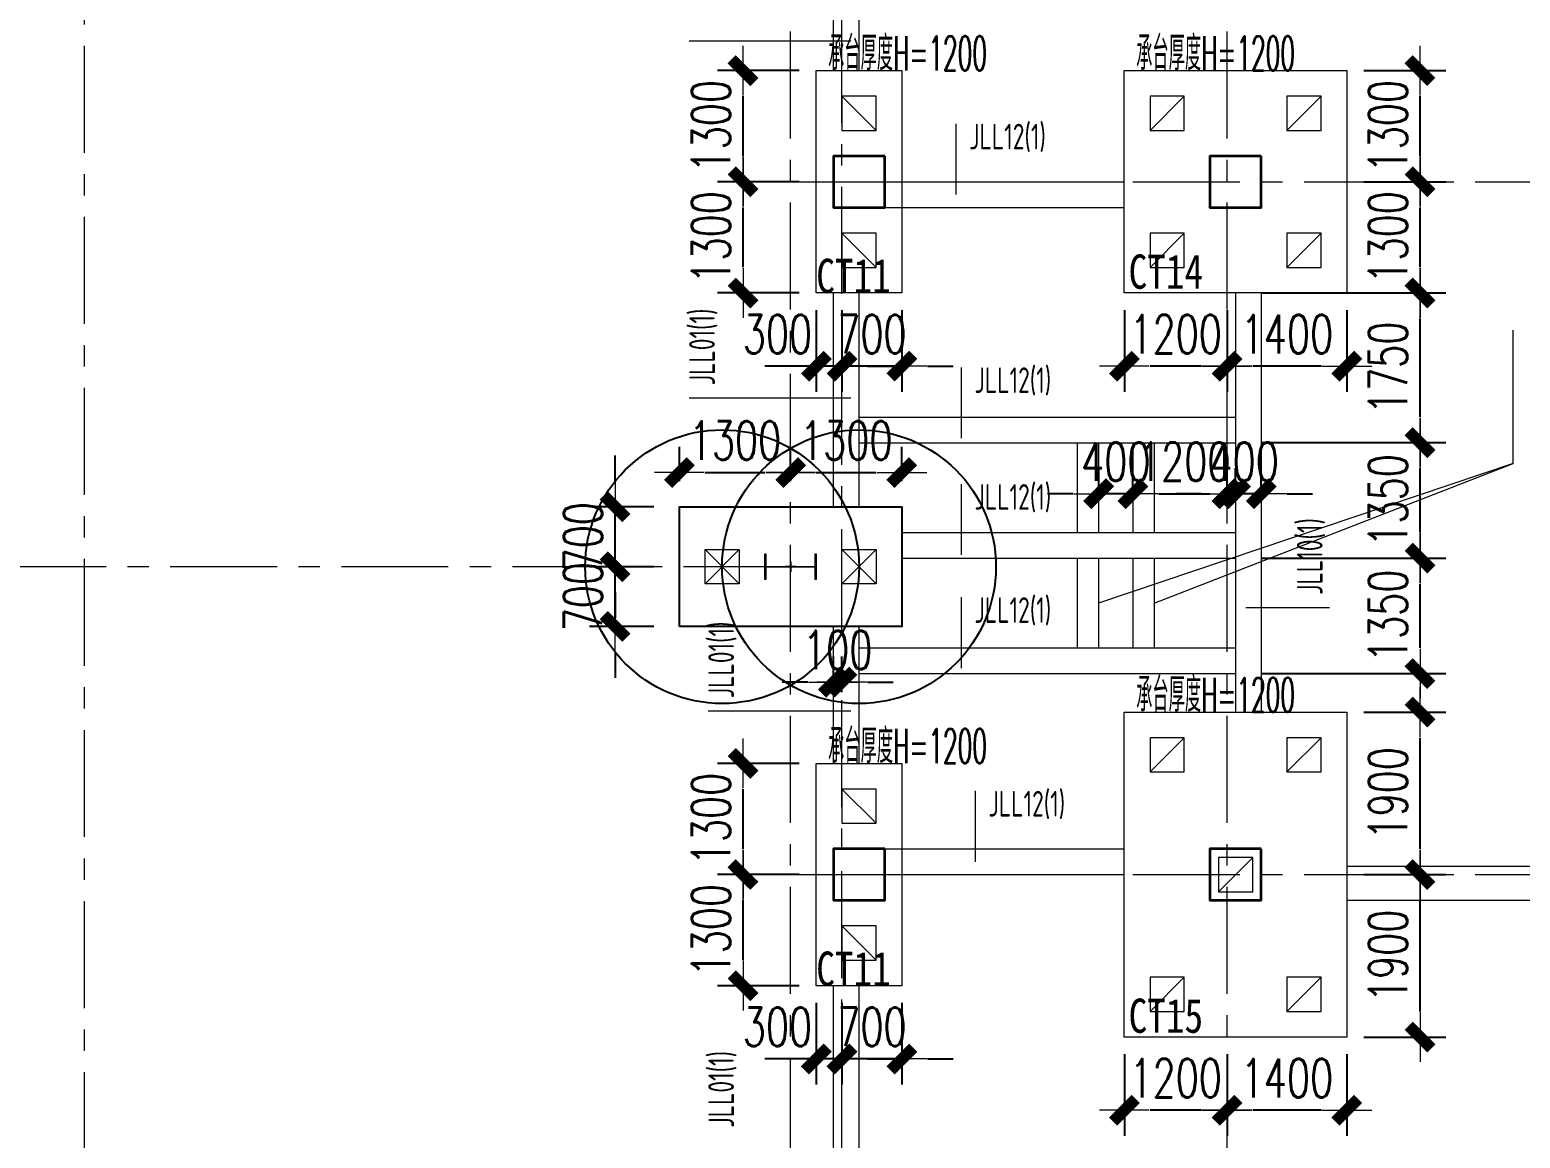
# Model space of a CAD drawing. Extents: x -1201378 to 2367219, y -619313 to 244905.
# Drawn here: x -108249 to -90832, y 175970 to 188929 of the extents above; entities that cross this region are included whole.
import ezdxf
from ezdxf.enums import TextEntityAlignment as Align

# ---------------------------------------------------------------- set-up
doc = ezdxf.new("R2010")
doc.units = 0
doc.header["$LTSCALE"] = 1000
doc.linetypes.add('CENTER', pattern=[2, 1.25, -0.25, 0.25, -0.25])
doc.layers.get('0').update_dxf_attribs({"linetype": 'CONTINUOUS'})
doc.layers.get('Defpoints').update_dxf_attribs({"linetype": 'CONTINUOUS'})
for name, color, linetype, lineweight in [('S-axis', 111, 'CONTINUOUS', 0), ('S-bkl', 4, 'CONTINUOUS', 0), ('S-col', 2, 'CONTINUOUS', 0), ('S-ct', 2, 'CONTINUOUS', 0), ('S-dim', 81, 'CONTINUOUS', 0), ('S-dote', 5, 'CENTER', 0), ('S-zhuang', 1, 'CONTINUOUS', 0), ('基础梁集中标注', 2, 'CONTINUOUS', 18), ('砼柱', 2, 'CONTINUOUS', 35)]:
    doc.layers.add(name, color=color, linetype=linetype, lineweight=lineweight)
for name, color, linetype in [('S-BG', 131, 'CONTINUOUS'), ('S-DOTE1', 140, 'CENTER'), ('S-HATCH1-W', 252, 'CONTINUOUS'), ('S-TEXT', 21, 'CONTINUOUS')]:
    doc.layers.add(name, color=color, linetype=linetype)
doc.styles.add('SS1', font='tj-romans1.shx', dxfattribs={"width": 0.7, "bigfont": 'tj-hztxt1.shx'})
doc.styles.add('样式 1', font='yjkeng.shx', dxfattribs={"width": 0.7, "height": 300, "bigfont": 'yjkchn.shx'})
doc.styles.add('黑体', font='simhei.ttf', dxfattribs={"width": 0.8})
doc.dimstyles.new('S-150-ARCHI', dxfattribs={"dimscale": 150, "dimtxt": 3, "dimasz": 2, "dimexe": 2, "dimexo": 2, "dimgap": 1, "dimtad": 1, "dimdec": 0, "dimzin": 0, "dimdsep": 46, "dimtxsty": 'SS1', "dimblk1": 'TT', "dimblk2": 'TT', "dimsah": 1, "dimcen": 1, "dimclrd": 256, "dimclre": 256, "dimclrt": 256, "dimadec": 0, "dimazin": 0, "dimtfac": 1, "dimtdec": 0, "dimtix": 1, "dimtmove": 2, "dimatfit": 0, "dimldrblk": 'TT', "dimfxl": 2, "dimtolj": 1, "dimtzin": 0, "dimarcsym": 0})

# ---------------------------------------------------------------- blocks, each defined once
blk = doc.blocks.new('_FZH')
at = {"layer": 'S-col'}
blk.add_lwpolyline([(-0.375, -0.188), (-0.375, 0.187), (-0.36, 0.187), (-0.36, 0.005), (0.36, 0.005), (0.36, 0.187), (0.375, 0.187), (0.375, -0.188), (0.36, -0.188), (0.36, -0.005), (-0.36, -0.005), (-0.36, -0.188)], close=True, dxfattribs=at)
blk = doc.blocks.new('w4234324')
at = {"layer": 'S-col', "xscale": 800.0000000000005, "yscale": 800.0000000000005, "zscale": 800.0000000000005}
blk.add_blockref('_FZH', (-144454, 786820), dxfattribs=at)
blk = doc.blocks.new('1#轴网')
at = {"layer": 'S-dote'}
for p, q in [((-107608.5, 18867), (-107608.5, 124689.3)), ((-99358.5, 19033.1), (-99358.5, 124633.4)), ((-94258.5, 19033.1), (-94258.5, 124689.3)), ((-98758.5, 19217), (-98758.5, 124427)), ((-99358.5, 74527), (-76979.2, 74527)), ((-99358.5, 70027), (-216950.7, 70027)), ((-99358.5, 66427), (-76979.2, 66427))]:
    blk.add_line(p, q, dxfattribs=at)
blk = doc.blocks.new('A$C6AFE39C8')
at = {"layer": '砼柱', "lineweight": 35}
for points in [[(-15000, -40600), (-15600, -40600), (-15600, -41200), (-15000, -41200)], [(-10600, -40600), (-11200, -40600), (-11200, -41200), (-10600, -41200)], [(-15000, -48700), (-15600, -48700), (-15600, -49300), (-15000, -49300)], [(-10600, -48700), (-11200, -48700), (-11200, -49300), (-10600, -49300)]]:
    blk.add_lwpolyline(points, close=True, dxfattribs=at)
blk = doc.blocks.new('S-ZHUANG-400')
at = {"layer": 'S-zhuang'}
for p, q in [((200, -200), (-200, 200)), ((-200, -200), (200, 200))]:
    blk.add_line(p, q, dxfattribs=at)
blk.add_lwpolyline([(-200, 200), (200, 200), (200, -200), (-200, -200)], close=True, dxfattribs=at)
blk = doc.blocks.new('CT2')
at = {"layer": 'Defpoints'}
for centre in [(-193625, -186366), (-193625, -187966)]:
    blk.add_circle(centre, 1600, dxfattribs=at)
at = {"layer": 'S-DOTE1', "ltscale": 0.25}
for p, q in [((-193565, -187166), (-193685, -187166)), ((-193625, -187226), (-193625, -187106))]:
    blk.add_line(p, q, dxfattribs=at)
at = {"layer": 'S-HATCH1-W'}
blk.add_lwpolyline([(-194325, -185866), (-192925, -185866), (-192925, -188466), (-194325, -188466)], close=True, dxfattribs=at)
at = {"layer": 'S-zhuang'}
for p in [(-193625, -186366), (-193625, -187966)]:
    blk.add_blockref('S-ZHUANG-400', p, dxfattribs=at)
blk = doc.blocks.new('A$C656D53E9')
at = {"layer": 'S-zhuang', "ltscale": 0.25}
blk.add_line((-200, 200), (200, -200), dxfattribs=at)
at = {"layer": 'S-zhuang', "color": 1, "ltscale": 0.5}
blk.add_lwpolyline([(200, 200), (-200, 200), (-200, -200), (200, -200)], close=True, dxfattribs=at)
blk = doc.blocks.new('TT')
blk.add_line((-0.969, 0), (0.969, 0))
at = {"const_width": 0.45}
blk.add_lwpolyline([(-0.442, -0.442), (0.442, 0.442)], dxfattribs=at)
blk = doc.blocks.new('*D5448')
at = {"layer": 'Defpoints', "color": 0, "transparency": 16777216}
for p in [(-99358, 183752), (-100658, 183352), (-99358, 183352)]:
    blk.add_point(p, dxfattribs=at)
at = {"layer": 'S-dim', "lineweight": -2, "transparency": 16777216}
for p, q in [((-100658, 183652), (-100658, 184052)), ((-99358, 183652), (-99358, 184052)), ((-100358, 183752), (-99658, 183752))]:
    blk.add_line(p, q, dxfattribs=at)
at = {"layer": 'S-dim', "lineweight": -2, "transparency": 16777216, "xscale": 300, "yscale": 300, "zscale": 300, "rotation": 180}
blk.add_blockref('TT', (-100658, 183752), dxfattribs=at)
at = {"layer": 'S-dim', "lineweight": -2, "transparency": 16777216, "xscale": 300, "yscale": 300, "zscale": 300}
blk.add_blockref('TT', (-99358, 183752), dxfattribs=at)
at = {"layer": 'S-dim', "transparency": 16777216, "insert": (-100008, 184127), "char_height": 450, "attachment_point": 5, "style": 'SS1'}
blk.add_mtext('\\A1;1300', dxfattribs=at)
blk = doc.blocks.new('*D5449')
at = {"layer": 'Defpoints', "color": 0, "transparency": 16777216}
for p in [(-98058, 183752), (-99358, 183352), (-98058, 183352)]:
    blk.add_point(p, dxfattribs=at)
at = {"layer": 'S-dim', "lineweight": -2, "transparency": 16777216}
for p, q in [((-99358, 183652), (-99358, 184052)), ((-98058, 183652), (-98058, 184052)), ((-99058, 183752), (-98358, 183752))]:
    blk.add_line(p, q, dxfattribs=at)
at = {"layer": 'S-dim', "lineweight": -2, "transparency": 16777216, "xscale": 300, "yscale": 300, "zscale": 300, "rotation": 180}
blk.add_blockref('TT', (-99358, 183752), dxfattribs=at)
at = {"layer": 'S-dim', "lineweight": -2, "transparency": 16777216, "xscale": 300, "yscale": 300, "zscale": 300}
blk.add_blockref('TT', (-98058, 183752), dxfattribs=at)
at = {"layer": 'S-dim', "transparency": 16777216, "insert": (-98708, 184127), "char_height": 450, "attachment_point": 5, "style": 'SS1'}
blk.add_mtext('\\A1;1300', dxfattribs=at)
blk = doc.blocks.new('*D5450')
at = {"layer": 'Defpoints', "color": 0, "transparency": 16777216}
for p in [(-101410, 182652), (-100658, 182652), (-100658, 181952)]:
    blk.add_point(p, dxfattribs=at)
at = {"layer": 'S-dim', "lineweight": -2, "transparency": 16777216}
for p, q in [((-101410, 182952), (-101410, 183252)), ((-100958, 182652), (-101710, 182652)), ((-101410, 181952), (-101410, 182652)), ((-100958, 181952), (-101710, 181952)), ((-101410, 181652), (-101410, 181352))]:
    blk.add_line(p, q, dxfattribs=at)
at = {"layer": 'S-dim', "lineweight": -2, "transparency": 16777216, "xscale": 300, "yscale": 300, "zscale": 300}
for p, rotation in [((-101410, 182652), 270), ((-101410, 181952), 90)]:
    blk.add_blockref('TT', p, dxfattribs=dict(at, rotation=rotation))
at = {"layer": 'S-dim', "transparency": 16777216, "insert": (-101785, 182302), "char_height": 450, "attachment_point": 5, "rotation": 90, "style": 'SS1'}
blk.add_mtext('\\A1;700', dxfattribs=at)
blk = doc.blocks.new('*D5451')
at = {"layer": 'Defpoints', "color": 0, "transparency": 16777216}
for p in [(-101410, 183352), (-100658, 183352), (-100658, 182652)]:
    blk.add_point(p, dxfattribs=at)
at = {"layer": 'S-dim', "lineweight": -2, "transparency": 16777216}
for p, q in [((-101410, 183652), (-101410, 183952)), ((-100958, 183352), (-101710, 183352)), ((-101410, 182652), (-101410, 183352)), ((-100958, 182652), (-101710, 182652)), ((-101410, 182352), (-101410, 182052))]:
    blk.add_line(p, q, dxfattribs=at)
at = {"layer": 'S-dim', "lineweight": -2, "transparency": 16777216, "xscale": 300, "yscale": 300, "zscale": 300}
for p, rotation in [((-101410, 183352), 270), ((-101410, 182652), 90)]:
    blk.add_blockref('TT', p, dxfattribs=dict(at, rotation=rotation))
at = {"layer": 'S-dim', "transparency": 16777216, "insert": (-101785, 183002), "char_height": 450, "attachment_point": 5, "rotation": 90, "style": 'SS1'}
blk.add_mtext('\\A1;700', dxfattribs=at)
blk = doc.blocks.new('*D5400')
at = {"layer": 'Defpoints', "color": 0, "transparency": 16777216}
for p in [(-92958, 187152), (-92003, 187152), (-92958, 185852)]:
    blk.add_point(p, dxfattribs=at)
at = {"layer": 'S-dim', "lineweight": -2, "transparency": 16777216}
for p, q in [((-92658, 187152), (-91703, 187152)), ((-92003, 186152), (-92003, 186852)), ((-92658, 185852), (-91703, 185852))]:
    blk.add_line(p, q, dxfattribs=at)
at = {"layer": 'S-dim', "lineweight": -2, "transparency": 16777216, "xscale": 300, "yscale": 300, "zscale": 300}
for p, rotation in [((-92003, 187152), 90), ((-92003, 185852), 270)]:
    blk.add_blockref('TT', p, dxfattribs=dict(at, rotation=rotation))
at = {"layer": 'S-dim', "transparency": 16777216, "insert": (-92378, 186502), "char_height": 450, "attachment_point": 5, "rotation": 90, "style": 'SS1'}
blk.add_mtext('\\A1;1300', dxfattribs=at)
blk = doc.blocks.new('*D5401')
at = {"layer": 'Defpoints', "color": 0, "transparency": 16777216}
for p in [(-92958, 188452), (-92003, 188452), (-92958, 187152)]:
    blk.add_point(p, dxfattribs=at)
at = {"layer": 'S-dim', "lineweight": -2, "transparency": 16777216}
for p, q in [((-92658, 188452), (-91703, 188452)), ((-92003, 187452), (-92003, 188152)), ((-92658, 187152), (-91703, 187152))]:
    blk.add_line(p, q, dxfattribs=at)
at = {"layer": 'S-dim', "lineweight": -2, "transparency": 16777216, "xscale": 300, "yscale": 300, "zscale": 300}
for p, rotation in [((-92003, 188452), 90), ((-92003, 187152), 270)]:
    blk.add_blockref('TT', p, dxfattribs=dict(at, rotation=rotation))
at = {"layer": 'S-dim', "transparency": 16777216, "insert": (-92378, 187802), "char_height": 450, "attachment_point": 5, "rotation": 90, "style": 'SS1'}
blk.add_mtext('\\A1;1300', dxfattribs=at)
blk = doc.blocks.new('*D5402')
at = {"layer": 'Defpoints', "color": 0, "transparency": 16777216}
for p in [(-94258, 185952), (-92858, 185952), (-94258, 184996)]:
    blk.add_point(p, dxfattribs=at)
at = {"layer": 'S-dim', "lineweight": -2, "transparency": 16777216}
for p, q in [((-94258, 185652), (-94258, 184696)), ((-92858, 185652), (-92858, 184696)), ((-93158, 184996), (-93958, 184996))]:
    blk.add_line(p, q, dxfattribs=at)
at = {"layer": 'S-dim', "lineweight": -2, "transparency": 16777216, "xscale": 300, "yscale": 300, "zscale": 300}
for p, rotation in [((-94258, 184996), 180.0000000000036), ((-92858, 184996), 3.597122599785508e-12)]:
    blk.add_blockref('TT', p, dxfattribs=dict(at, rotation=rotation))
at = {"layer": 'S-dim', "transparency": 16777216, "insert": (-93558, 185371), "char_height": 450, "attachment_point": 5, "style": 'SS1'}
blk.add_mtext('\\A1;1400', dxfattribs=at)
blk = doc.blocks.new('*D5403')
at = {"layer": 'Defpoints', "color": 0, "transparency": 16777216}
for p in [(-95458, 185952), (-94258, 185952), (-95458, 184996)]:
    blk.add_point(p, dxfattribs=at)
at = {"layer": 'S-dim', "lineweight": -2, "transparency": 16777216}
for p, q in [((-95458, 185652), (-95458, 184696)), ((-94258, 185652), (-94258, 184696)), ((-94558, 184996), (-95158, 184996))]:
    blk.add_line(p, q, dxfattribs=at)
at = {"layer": 'S-dim', "lineweight": -2, "transparency": 16777216, "xscale": 300, "yscale": 300, "zscale": 300}
for p, rotation in [((-95458, 184996), 179.9999999999972), ((-94258, 184996), 359.9999999999973)]:
    blk.add_blockref('TT', p, dxfattribs=dict(at, rotation=rotation))
at = {"layer": 'S-dim', "transparency": 16777216, "insert": (-94858, 185371), "char_height": 450, "attachment_point": 5, "style": 'SS1'}
blk.add_mtext('\\A1;1200', dxfattribs=at)
blk = doc.blocks.new('*D5412')
at = {"layer": 'Defpoints', "color": 0, "transparency": 16777216}
for p in [(-99914, 179052), (-98958, 179052), (-98958, 177752)]:
    blk.add_point(p, dxfattribs=at)
at = {"layer": 'S-dim', "lineweight": -2, "transparency": 16777216}
for p, q in [((-99258, 179052), (-100214, 179052)), ((-99914, 178052), (-99914, 178752)), ((-99258, 177752), (-100214, 177752))]:
    blk.add_line(p, q, dxfattribs=at)
at = {"layer": 'S-dim', "lineweight": -2, "transparency": 16777216, "xscale": 300, "yscale": 300, "zscale": 300}
for p, rotation in [((-99914, 179052), 90), ((-99914, 177752), 270)]:
    blk.add_blockref('TT', p, dxfattribs=dict(at, rotation=rotation))
at = {"layer": 'S-dim', "transparency": 16777216, "insert": (-100289, 178402), "char_height": 450, "attachment_point": 5, "rotation": 90, "style": 'SS1'}
blk.add_mtext('\\A1;1300', dxfattribs=at)
blk = doc.blocks.new('*D5413')
at = {"layer": 'Defpoints', "color": 0, "transparency": 16777216}
for p in [(-98758, 177852), (-98058, 177852), (-98758, 176896)]:
    blk.add_point(p, dxfattribs=at)
at = {"layer": 'S-dim', "lineweight": -2, "transparency": 16777216}
for p, q in [((-98758, 177552), (-98758, 176596)), ((-98058, 177552), (-98058, 176596)), ((-99058, 176896), (-99358, 176896)), ((-98058, 176896), (-98758, 176896)), ((-97758, 176896), (-97458, 176896))]:
    blk.add_line(p, q, dxfattribs=at)
at = {"layer": 'S-dim', "lineweight": -2, "transparency": 16777216, "xscale": 300, "yscale": 300, "zscale": 300}
for p, rotation in [((-98758, 176896), 2.340888245557148e-12), ((-98058, 176896), 180.0000000000024)]:
    blk.add_blockref('TT', p, dxfattribs=dict(at, rotation=rotation))
at = {"layer": 'S-dim', "transparency": 16777216, "insert": (-98408, 177271), "char_height": 450, "attachment_point": 5, "style": 'SS1'}
blk.add_mtext('\\A1;700', dxfattribs=at)
blk = doc.blocks.new('*D5414')
at = {"layer": 'Defpoints', "color": 0, "transparency": 16777216}
for p in [(-99058, 177852), (-98758, 177852), (-99058, 176896)]:
    blk.add_point(p, dxfattribs=at)
at = {"layer": 'S-dim', "lineweight": -2, "transparency": 16777216}
for p, q in [((-99058, 177552), (-99058, 176596)), ((-98758, 177552), (-98758, 176596)), ((-99358, 176896), (-99658, 176896)), ((-98758, 176896), (-99058, 176896)), ((-98458, 176896), (-98158, 176896))]:
    blk.add_line(p, q, dxfattribs=at)
at = {"layer": 'S-dim', "lineweight": -2, "transparency": 16777216, "xscale": 300, "yscale": 300, "zscale": 300}
blk.add_blockref('TT', (-99058, 176896), dxfattribs=at)
at = {"layer": 'S-dim', "lineweight": -2, "transparency": 16777216, "xscale": 300, "yscale": 300, "zscale": 300, "rotation": 180}
blk.add_blockref('TT', (-98758, 176896), dxfattribs=at)
at = {"layer": 'S-dim', "transparency": 16777216, "insert": (-99512, 177271), "char_height": 450, "attachment_point": 5, "style": 'SS1'}
blk.add_mtext('\\A1;300', dxfattribs=at)
blk = doc.blocks.new('*D5415')
at = {"layer": 'Defpoints', "color": 0, "transparency": 16777216}
for p in [(-99914, 180352), (-98958, 180352), (-98958, 179052)]:
    blk.add_point(p, dxfattribs=at)
at = {"layer": 'S-dim', "lineweight": -2, "transparency": 16777216}
for p, q in [((-99258, 180352), (-100214, 180352)), ((-99914, 179352), (-99914, 180052)), ((-99258, 179052), (-100214, 179052))]:
    blk.add_line(p, q, dxfattribs=at)
at = {"layer": 'S-dim', "lineweight": -2, "transparency": 16777216, "xscale": 300, "yscale": 300, "zscale": 300}
for p, rotation in [((-99914, 180352), 90), ((-99914, 179052), 270)]:
    blk.add_blockref('TT', p, dxfattribs=dict(at, rotation=rotation))
at = {"layer": 'S-dim', "transparency": 16777216, "insert": (-100289, 179702), "char_height": 450, "attachment_point": 5, "rotation": 90, "style": 'SS1'}
blk.add_mtext('\\A1;1300', dxfattribs=at)
blk = doc.blocks.new('*D5416')
at = {"layer": 'Defpoints', "color": 0, "transparency": 16777216}
for p in [(-99914, 187152), (-98958, 187152), (-98958, 185852)]:
    blk.add_point(p, dxfattribs=at)
at = {"layer": 'S-dim', "lineweight": -2, "transparency": 16777216}
for p, q in [((-99258, 187152), (-100214, 187152)), ((-99914, 186152), (-99914, 186852)), ((-99258, 185852), (-100214, 185852))]:
    blk.add_line(p, q, dxfattribs=at)
at = {"layer": 'S-dim', "lineweight": -2, "transparency": 16777216, "xscale": 300, "yscale": 300, "zscale": 300}
for p, rotation in [((-99914, 187152), 90), ((-99914, 185852), 270)]:
    blk.add_blockref('TT', p, dxfattribs=dict(at, rotation=rotation))
at = {"layer": 'S-dim', "transparency": 16777216, "insert": (-100289, 186502), "char_height": 450, "attachment_point": 5, "rotation": 90, "style": 'SS1'}
blk.add_mtext('\\A1;1300', dxfattribs=at)
blk = doc.blocks.new('*D5417')
at = {"layer": 'Defpoints', "color": 0, "transparency": 16777216}
for p in [(-98758, 185952), (-98058, 185952), (-98758, 184996)]:
    blk.add_point(p, dxfattribs=at)
at = {"layer": 'S-dim', "lineweight": -2, "transparency": 16777216}
for p, q in [((-98758, 185652), (-98758, 184696)), ((-98058, 185652), (-98058, 184696)), ((-99058, 184996), (-99358, 184996)), ((-98058, 184996), (-98758, 184996)), ((-97758, 184996), (-97458, 184996))]:
    blk.add_line(p, q, dxfattribs=at)
at = {"layer": 'S-dim', "lineweight": -2, "transparency": 16777216, "xscale": 300, "yscale": 300, "zscale": 300}
blk.add_blockref('TT', (-98758, 184996), dxfattribs=at)
at = {"layer": 'S-dim', "lineweight": -2, "transparency": 16777216, "xscale": 300, "yscale": 300, "zscale": 300, "rotation": 180}
blk.add_blockref('TT', (-98058, 184996), dxfattribs=at)
at = {"layer": 'S-dim', "transparency": 16777216, "insert": (-98408, 185371), "char_height": 450, "attachment_point": 5, "style": 'SS1'}
blk.add_mtext('\\A1;700', dxfattribs=at)
blk = doc.blocks.new('*D5418')
at = {"layer": 'Defpoints', "color": 0, "transparency": 16777216}
for p in [(-99058, 185952), (-98758, 185952), (-99058, 184996)]:
    blk.add_point(p, dxfattribs=at)
at = {"layer": 'S-dim', "lineweight": -2, "transparency": 16777216}
for p, q in [((-99058, 185652), (-99058, 184696)), ((-98758, 185652), (-98758, 184696)), ((-99358, 184996), (-99658, 184996)), ((-98758, 184996), (-99058, 184996)), ((-98458, 184996), (-98158, 184996))]:
    blk.add_line(p, q, dxfattribs=at)
at = {"layer": 'S-dim', "lineweight": -2, "transparency": 16777216, "xscale": 300, "yscale": 300, "zscale": 300}
blk.add_blockref('TT', (-99058, 184996), dxfattribs=at)
at = {"layer": 'S-dim', "lineweight": -2, "transparency": 16777216, "xscale": 300, "yscale": 300, "zscale": 300, "rotation": 180}
blk.add_blockref('TT', (-98758, 184996), dxfattribs=at)
at = {"layer": 'S-dim', "transparency": 16777216, "insert": (-99512, 185371), "char_height": 450, "attachment_point": 5, "style": 'SS1'}
blk.add_mtext('\\A1;300', dxfattribs=at)
blk = doc.blocks.new('*D5419')
at = {"layer": 'Defpoints', "color": 0, "transparency": 16777216}
for p in [(-99914, 188452), (-98958, 188452), (-98958, 187152)]:
    blk.add_point(p, dxfattribs=at)
at = {"layer": 'S-dim', "lineweight": -2, "transparency": 16777216}
for p, q in [((-99258, 188452), (-100214, 188452)), ((-99914, 187452), (-99914, 188152)), ((-99258, 187152), (-100214, 187152))]:
    blk.add_line(p, q, dxfattribs=at)
at = {"layer": 'S-dim', "lineweight": -2, "transparency": 16777216, "xscale": 300, "yscale": 300, "zscale": 300}
for p, rotation in [((-99914, 188452), 90), ((-99914, 187152), 270)]:
    blk.add_blockref('TT', p, dxfattribs=dict(at, rotation=rotation))
at = {"layer": 'S-dim', "transparency": 16777216, "insert": (-100289, 187802), "char_height": 450, "attachment_point": 5, "rotation": 90, "style": 'SS1'}
blk.add_mtext('\\A1;1300', dxfattribs=at)
blk = doc.blocks.new('*D5574')
at = {"layer": 'Defpoints', "color": 0, "transparency": 16777216}
for p in [(-92958, 179052), (-92003, 179052), (-92958, 177152)]:
    blk.add_point(p, dxfattribs=at)
at = {"layer": 'S-dim', "lineweight": -2, "transparency": 16777216}
for p, q in [((-92658, 179052), (-91703, 179052)), ((-92003, 177452), (-92003, 178752)), ((-92658, 177152), (-91703, 177152))]:
    blk.add_line(p, q, dxfattribs=at)
at = {"layer": 'S-dim', "lineweight": -2, "transparency": 16777216, "xscale": 300, "yscale": 300, "zscale": 300}
for p, rotation in [((-92003, 179052), 90), ((-92003, 177152), 270)]:
    blk.add_blockref('TT', p, dxfattribs=dict(at, rotation=rotation))
at = {"layer": 'S-dim', "transparency": 16777216, "insert": (-92378, 178102), "char_height": 450, "attachment_point": 5, "rotation": 90, "style": 'SS1'}
blk.add_mtext('\\A1;1900', dxfattribs=at)
blk = doc.blocks.new('*D5575')
at = {"layer": 'Defpoints', "color": 0, "transparency": 16777216}
for p in [(-92958, 180952), (-92003, 180952), (-92958, 179052)]:
    blk.add_point(p, dxfattribs=at)
at = {"layer": 'S-dim', "lineweight": -2, "transparency": 16777216}
for p, q in [((-92658, 180952), (-91703, 180952)), ((-92003, 179352), (-92003, 180652)), ((-92658, 179052), (-91703, 179052))]:
    blk.add_line(p, q, dxfattribs=at)
at = {"layer": 'S-dim', "lineweight": -2, "transparency": 16777216, "xscale": 300, "yscale": 300, "zscale": 300}
for p, rotation in [((-92003, 180952), 90), ((-92003, 179052), 270)]:
    blk.add_blockref('TT', p, dxfattribs=dict(at, rotation=rotation))
at = {"layer": 'S-dim', "transparency": 16777216, "insert": (-92378, 180002), "char_height": 450, "attachment_point": 5, "rotation": 90, "style": 'SS1'}
blk.add_mtext('\\A1;1900', dxfattribs=at)
blk = doc.blocks.new('*D5576')
at = {"layer": 'Defpoints', "color": 0, "transparency": 16777216}
for p in [(-94258, 177252), (-92858, 177252), (-94258, 176296)]:
    blk.add_point(p, dxfattribs=at)
at = {"layer": 'S-dim', "lineweight": -2, "transparency": 16777216}
for p, q in [((-94258, 176952), (-94258, 175996)), ((-92858, 176952), (-92858, 175996)), ((-93158, 176296), (-93958, 176296))]:
    blk.add_line(p, q, dxfattribs=at)
at = {"layer": 'S-dim', "lineweight": -2, "transparency": 16777216, "xscale": 300, "yscale": 300, "zscale": 300}
for p, rotation in [((-94258, 176296), 180.0000000000048), ((-92858, 176296), 4.796163466380675e-12)]:
    blk.add_blockref('TT', p, dxfattribs=dict(at, rotation=rotation))
at = {"layer": 'S-dim', "transparency": 16777216, "insert": (-93558, 176671), "char_height": 450, "attachment_point": 5, "style": 'SS1'}
blk.add_mtext('\\A1;1400', dxfattribs=at)
blk = doc.blocks.new('*D5577')
at = {"layer": 'Defpoints', "color": 0, "transparency": 16777216}
for p in [(-95458, 177252), (-94258, 177252), (-95458, 176296)]:
    blk.add_point(p, dxfattribs=at)
at = {"layer": 'S-dim', "lineweight": -2, "transparency": 16777216}
for p, q in [((-95458, 176952), (-95458, 175996)), ((-94258, 176952), (-94258, 175996)), ((-94558, 176296), (-95158, 176296))]:
    blk.add_line(p, q, dxfattribs=at)
at = {"layer": 'S-dim', "lineweight": -2, "transparency": 16777216, "xscale": 300, "yscale": 300, "zscale": 300, "rotation": 180}
blk.add_blockref('TT', (-95458, 176296), dxfattribs=at)
at = {"layer": 'S-dim', "lineweight": -2, "transparency": 16777216, "xscale": 300, "yscale": 300, "zscale": 300}
blk.add_blockref('TT', (-94258, 176296), dxfattribs=at)
at = {"layer": 'S-dim', "transparency": 16777216, "insert": (-94858, 176671), "char_height": 450, "attachment_point": 5, "style": 'SS1'}
blk.add_mtext('\\A1;1200', dxfattribs=at)
blk = doc.blocks.new('*D5599')
at = {"layer": 'Defpoints', "color": 0, "transparency": 16777216}
for p in [(-98758, 181302), (-98858, 180883), (-98758, 180883)]:
    blk.add_point(p, dxfattribs=at)
at = {"layer": 'S-dim', "lineweight": -2, "transparency": 16777216}
for p, q in [((-98858, 181183), (-98858, 181602)), ((-98758, 181183), (-98758, 181602)), ((-99158, 181302), (-99458, 181302)), ((-98858, 181302), (-98758, 181302)), ((-98458, 181302), (-98158, 181302))]:
    blk.add_line(p, q, dxfattribs=at)
at = {"layer": 'S-dim', "lineweight": -2, "transparency": 16777216, "xscale": 300, "yscale": 300, "zscale": 300}
blk.add_blockref('TT', (-98858, 181302), dxfattribs=at)
at = {"layer": 'S-dim', "lineweight": -2, "transparency": 16777216, "xscale": 300, "yscale": 300, "zscale": 300, "rotation": 180}
blk.add_blockref('TT', (-98758, 181302), dxfattribs=at)
at = {"layer": 'S-dim', "transparency": 16777216, "insert": (-98808, 181677), "char_height": 450, "attachment_point": 5, "style": 'SS1'}
blk.add_mtext('\\A1;100', dxfattribs=at)
blk = doc.blocks.new('*D5602')
at = {"layer": 'Defpoints', "color": 0, "transparency": 16777216}
for p in [(-94158, 182752), (-92003, 182752), (-94158, 181402)]:
    blk.add_point(p, dxfattribs=at)
at = {"layer": 'S-dim', "lineweight": -2, "transparency": 16777216}
for p, q in [((-93858, 182752), (-91703, 182752)), ((-92003, 181702), (-92003, 182452)), ((-93858, 181402), (-91703, 181402))]:
    blk.add_line(p, q, dxfattribs=at)
at = {"layer": 'S-dim', "lineweight": -2, "transparency": 16777216, "xscale": 300, "yscale": 300, "zscale": 300}
for p, rotation in [((-92003, 182752), 90), ((-92003, 181402), 270)]:
    blk.add_blockref('TT', p, dxfattribs=dict(at, rotation=rotation))
at = {"layer": 'S-dim', "transparency": 16777216, "insert": (-92378, 182077), "char_height": 450, "attachment_point": 5, "rotation": 90, "style": 'SS1'}
blk.add_mtext('\\A1;1350', dxfattribs=at)
blk = doc.blocks.new('*D5603')
at = {"layer": 'Defpoints', "color": 0, "transparency": 16777216}
for p in [(-94158, 184102), (-92003, 184102), (-94158, 182752)]:
    blk.add_point(p, dxfattribs=at)
at = {"layer": 'S-dim', "lineweight": -2, "transparency": 16777216}
for p, q in [((-93858, 184102), (-91703, 184102)), ((-92003, 183052), (-92003, 183802)), ((-93858, 182752), (-91703, 182752))]:
    blk.add_line(p, q, dxfattribs=at)
at = {"layer": 'S-dim', "lineweight": -2, "transparency": 16777216, "xscale": 300, "yscale": 300, "zscale": 300}
for p, rotation in [((-92003, 184102), 90), ((-92003, 182752), 270)]:
    blk.add_blockref('TT', p, dxfattribs=dict(at, rotation=rotation))
at = {"layer": 'S-dim', "transparency": 16777216, "insert": (-92378, 183427), "char_height": 450, "attachment_point": 5, "rotation": 90, "style": 'SS1'}
blk.add_mtext('\\A1;1350', dxfattribs=at)
blk = doc.blocks.new('*D5604')
at = {"layer": 'Defpoints', "color": 0, "transparency": 16777216}
for p in [(-94158, 185852), (-92003, 185852), (-94158, 184102)]:
    blk.add_point(p, dxfattribs=at)
at = {"layer": 'S-dim', "lineweight": -2, "transparency": 16777216}
for p, q in [((-93858, 185852), (-91703, 185852)), ((-92003, 184402), (-92003, 185552)), ((-93858, 184102), (-91703, 184102))]:
    blk.add_line(p, q, dxfattribs=at)
at = {"layer": 'S-dim', "lineweight": -2, "transparency": 16777216, "xscale": 300, "yscale": 300, "zscale": 300}
for p, rotation in [((-92003, 185852), 90), ((-92003, 184102), 270)]:
    blk.add_blockref('TT', p, dxfattribs=dict(at, rotation=rotation))
at = {"layer": 'S-dim', "transparency": 16777216, "insert": (-92378, 184977), "char_height": 450, "attachment_point": 5, "rotation": 90, "style": 'SS1'}
blk.add_mtext('\\A1;1750', dxfattribs=at)
blk = doc.blocks.new('*D5605')
at = {"layer": 'Defpoints', "color": 0, "transparency": 16777216}
for p in [(-94158, 183505), (-95358, 183289), (-94158, 183289)]:
    blk.add_point(p, dxfattribs=at)
at = {"layer": 'S-dim', "lineweight": -2, "transparency": 16777216}
for p, q in [((-95358, 183589), (-95358, 183805)), ((-94158, 183589), (-94158, 183805)), ((-95058, 183505), (-94458, 183505))]:
    blk.add_line(p, q, dxfattribs=at)
at = {"layer": 'S-dim', "lineweight": -2, "transparency": 16777216, "xscale": 300, "yscale": 300, "zscale": 300, "rotation": 180}
blk.add_blockref('TT', (-95358, 183505), dxfattribs=at)
at = {"layer": 'S-dim', "lineweight": -2, "transparency": 16777216, "xscale": 300, "yscale": 300, "zscale": 300}
blk.add_blockref('TT', (-94158, 183505), dxfattribs=at)
at = {"layer": 'S-dim', "transparency": 16777216, "insert": (-94758, 183880), "char_height": 450, "attachment_point": 5, "style": 'SS1'}
blk.add_mtext('\\A1;1200', dxfattribs=at)
blk = doc.blocks.new('*D5606')
at = {"layer": 'Defpoints', "color": 0, "transparency": 16777216}
for p in [(-94258, 183505), (-94258, 183166), (-93858, 183166)]:
    blk.add_point(p, dxfattribs=at)
at = {"layer": 'S-dim', "lineweight": -2, "transparency": 16777216}
for p, q in [((-94258, 183466), (-94258, 183805)), ((-93858, 183466), (-93858, 183805)), ((-94558, 183505), (-94858, 183505)), ((-93858, 183505), (-94258, 183505)), ((-93558, 183505), (-93258, 183505))]:
    blk.add_line(p, q, dxfattribs=at)
at = {"layer": 'S-dim', "lineweight": -2, "transparency": 16777216, "xscale": 300, "yscale": 300, "zscale": 300}
blk.add_blockref('TT', (-94258, 183505), dxfattribs=at)
at = {"layer": 'S-dim', "lineweight": -2, "transparency": 16777216, "xscale": 300, "yscale": 300, "zscale": 300, "rotation": 180}
blk.add_blockref('TT', (-93858, 183505), dxfattribs=at)
at = {"layer": 'S-dim', "transparency": 16777216, "insert": (-94058, 183880), "char_height": 450, "attachment_point": 5, "style": 'SS1'}
blk.add_mtext('\\A1;400', dxfattribs=at)
blk = doc.blocks.new('*D5607')
at = {"layer": 'Defpoints', "color": 0, "transparency": 16777216}
for p in [(-95758, 183505), (-95758, 183166), (-95358, 183166)]:
    blk.add_point(p, dxfattribs=at)
at = {"layer": 'S-dim', "lineweight": -2, "transparency": 16777216}
for p, q in [((-95758, 183466), (-95758, 183805)), ((-95358, 183466), (-95358, 183805)), ((-96058, 183505), (-96358, 183505)), ((-95358, 183505), (-95758, 183505)), ((-95058, 183505), (-94758, 183505))]:
    blk.add_line(p, q, dxfattribs=at)
at = {"layer": 'S-dim', "lineweight": -2, "transparency": 16777216, "xscale": 300, "yscale": 300, "zscale": 300}
blk.add_blockref('TT', (-95758, 183505), dxfattribs=at)
at = {"layer": 'S-dim', "lineweight": -2, "transparency": 16777216, "xscale": 300, "yscale": 300, "zscale": 300, "rotation": 180}
blk.add_blockref('TT', (-95358, 183505), dxfattribs=at)
at = {"layer": 'S-dim', "transparency": 16777216, "insert": (-95558, 183880), "char_height": 450, "attachment_point": 5, "style": 'SS1'}
blk.add_mtext('\\A1;400', dxfattribs=at)
blk = doc.blocks.new('*D6590')
at = {"layer": 'Defpoints', "color": 0, "transparency": 16777216}
for p in [(-94158, 183505), (-95358, 183289), (-94158, 183289)]:
    blk.add_point(p, dxfattribs=at)
at = {"layer": 'S-dim', "lineweight": -2, "transparency": 16777216}
for p, q in [((-95358, 183589), (-95358, 183805)), ((-94158, 183589), (-94158, 183805)), ((-95058, 183505), (-94458, 183505))]:
    blk.add_line(p, q, dxfattribs=at)
at = {"layer": 'S-dim', "lineweight": -2, "transparency": 16777216, "xscale": 300, "yscale": 300, "zscale": 300, "rotation": 180}
blk.add_blockref('TT', (-95358, 183505), dxfattribs=at)
at = {"layer": 'S-dim', "lineweight": -2, "transparency": 16777216, "xscale": 300, "yscale": 300, "zscale": 300}
blk.add_blockref('TT', (-94158, 183505), dxfattribs=at)
at = {"layer": 'S-dim', "transparency": 16777216, "insert": (-94758, 183880), "char_height": 450, "attachment_point": 5, "style": 'SS1'}
blk.add_mtext('\\A1;1200', dxfattribs=at)
blk = doc.blocks.new('*D6591')
at = {"layer": 'Defpoints', "color": 0, "transparency": 16777216}
for p in [(-94258, 183505), (-94258, 183166), (-93858, 183166)]:
    blk.add_point(p, dxfattribs=at)
at = {"layer": 'S-dim', "lineweight": -2, "transparency": 16777216}
for p, q in [((-94258, 183466), (-94258, 183805)), ((-93858, 183466), (-93858, 183805)), ((-94558, 183505), (-94858, 183505)), ((-93858, 183505), (-94258, 183505)), ((-93558, 183505), (-93258, 183505))]:
    blk.add_line(p, q, dxfattribs=at)
at = {"layer": 'S-dim', "lineweight": -2, "transparency": 16777216, "xscale": 300, "yscale": 300, "zscale": 300}
blk.add_blockref('TT', (-94258, 183505), dxfattribs=at)
at = {"layer": 'S-dim', "lineweight": -2, "transparency": 16777216, "xscale": 300, "yscale": 300, "zscale": 300, "rotation": 180}
blk.add_blockref('TT', (-93858, 183505), dxfattribs=at)
at = {"layer": 'S-dim', "transparency": 16777216, "insert": (-94058, 183880), "char_height": 450, "attachment_point": 5, "style": 'SS1'}
blk.add_mtext('\\A1;400', dxfattribs=at)
blk = doc.blocks.new('*D6592')
at = {"layer": 'Defpoints', "color": 0, "transparency": 16777216}
for p in [(-95758, 183505), (-95758, 183166), (-95358, 183166)]:
    blk.add_point(p, dxfattribs=at)
at = {"layer": 'S-dim', "lineweight": -2, "transparency": 16777216}
for p, q in [((-95758, 183466), (-95758, 183805)), ((-95358, 183466), (-95358, 183805)), ((-96058, 183505), (-96358, 183505)), ((-95358, 183505), (-95758, 183505)), ((-95058, 183505), (-94758, 183505))]:
    blk.add_line(p, q, dxfattribs=at)
at = {"layer": 'S-dim', "lineweight": -2, "transparency": 16777216, "xscale": 300, "yscale": 300, "zscale": 300}
blk.add_blockref('TT', (-95758, 183505), dxfattribs=at)
at = {"layer": 'S-dim', "lineweight": -2, "transparency": 16777216, "xscale": 300, "yscale": 300, "zscale": 300, "rotation": 180}
blk.add_blockref('TT', (-95358, 183505), dxfattribs=at)
at = {"layer": 'S-dim', "transparency": 16777216, "insert": (-95558, 183880), "char_height": 450, "attachment_point": 5, "style": 'SS1'}
blk.add_mtext('\\A1;400', dxfattribs=at)

msp = doc.modelspace()

# ---------------------------------------------------------------- linework, layer by layer
at = {"layer": 'S-bkl'}
for p, q in [((-98858.5, 188451.8), (-98858.5, 190951.8)), ((-98558.5, 188451.8), (-98558.5, 190951.8)), ((-98258.5, 187151.8, 0), (-95458.5, 187151.8, 0)), ((-98258.5, 186851.8, 0), (-95458.5, 186851.8, 0)), ((-98858.5, 183351.8), (-98858.5, 185851.8)), ((-98558.5, 183351.8), (-98558.5, 185851.8)), ((-94158.5, 185851.8), (-94158.5, 180951.8)), ((-93858.5, 185851.8), (-93858.5, 180951.8)), ((-98558.5, 184401.8), (-94158.5, 184401.8)), ((-98558.5, 184101.8), (-94158.5, 184101.8)), ((-96008.5, 184101.8), (-96008.5, 183051.8)), ((-96008.5, 184101.8), (-96008.5, 183051.8)), ((-95758.5, 184101.8), (-95758.5, 183051.8)), ((-95758.5, 184101.8), (-95758.5, 183051.8)), ((-95358.5, 184101.8), (-95358.5, 183051.8)), ((-95358.5, 184101.8), (-95358.5, 183051.8)), ((-95108.5, 184101.8), (-95108.5, 183051.8)), ((-95108.5, 184101.8), (-95108.5, 183051.8)), ((-98058.5, 183051.8), (-94158.5, 183051.8)), ((-98058.5, 182751.8), (-94158.5, 182751.8)), ((-96008.5, 182751.8), (-96008.5, 181701.8)), ((-96008.5, 182751.8), (-96008.5, 181701.8)), ((-95758.5, 182751.8), (-95758.5, 181701.8)), ((-95758.5, 182751.8), (-95758.5, 181701.8)), ((-95358.5, 182751.8), (-95358.5, 181701.8)), ((-95358.5, 182751.8), (-95358.5, 181701.8)), ((-95108.5, 182751.8), (-95108.5, 181701.8)), ((-95108.5, 182751.8), (-95108.5, 181701.8)), ((-98858.5, 180351.8), (-98858.5, 181951.8)), ((-98558.5, 180351.8), (-98558.5, 181951.8)), ((-98558.5, 181701.8), (-94158.5, 181701.8)), ((-98558.5, 181401.8), (-94158.5, 181401.8)), ((-98258.5, 179351.8), (-95458.5, 179351.8)), ((-98258.5, 179051.8), (-95458.5, 179051.8)), ((-92858.5, 179151.8), (-84982.5, 179151.8)), ((-92858.5, 178751.8), (-84963.4, 178751.8)), ((-98858.5, 174351.8), (-98858.5, 177751.8)), ((-98558.5, 174351.8), (-98558.5, 177751.8))]:
    msp.add_line(p, q, dxfattribs=at)
at = {"layer": 'S-ct', "ltscale": 0.25}
for points in [[(-99058.5, 188451.8), (-98058.5, 188451.8), (-98058.5, 185851.8), (-99058.5, 185851.8)], [(-95458.5, 188451.8), (-92858.5, 188451.8), (-92858.5, 185851.8), (-95458.5, 185851.8)], [(-95458.5, 180951.8), (-92858.5, 180951.8), (-92858.5, 177151.8), (-95458.5, 177151.8)], [(-99058.5, 180351.8), (-98058.5, 180351.8), (-98058.5, 177751.8), (-99058.5, 177751.8)]]:
    msp.add_lwpolyline(points, close=True, dxfattribs=at)
at = {"layer": '基础梁集中标注', "lineweight": 18}
for p, q in [((-98654.8, 188795.6), (-100543.8, 188795.6)), ((-97422.3, 187001.8), (-97422.3, 187830.4)), ((-90914.5, 183857), (-90914.5, 185418.7)), ((-97359.8, 184153.9), (-97359.8, 184982.5)), ((-98654.8, 184622.7), (-100543.8, 184622.7)), ((-90914.5, 183857), (-95758.5, 182226.8)), ((-95108.5, 182226.8), (-90914.5, 183857)), ((-97359.8, 182788.6), (-97359.8, 183617.2)), ((-97359.8, 181466.2), (-97359.8, 182294.7)), ((-93062, 182172.5), (-94040.5, 182172.5)), ((-98654.8, 180963.6), (-100320.4, 180963.6)), ((-97196.7, 179201.8), (-97196.7, 180030.4))]:
    msp.add_line(p, q, dxfattribs=at)

# ---------------------------------------------------------------- block references
at = {"layer": 'S-axis'}
msp.add_blockref('1#轴网', (0, 112624.8), dxfattribs=at)
at = {"layer": 'S-col'}
for name, p in [('A$C6AFE39C8', (-83258.5, 228051.8)), ('A$C6AFE39C8', (-83258.5, 228051.8)), ('w4234324', (45095.7, -604168.2))]:
    msp.add_blockref(name, p, dxfattribs=at)
at = {"layer": 'S-ct', "ltscale": 0.25}
for p in [(-98558.5, 187951.8), (-98558.5, 186351.8), (-98558.5, 179851.8), (-98558.5, 178251.8)]:
    msp.add_blockref('A$C656D53E9', p, dxfattribs=at)
at = {"layer": 'S-ct', "ltscale": 0.25, "rotation": 270}
for p in [(-94958.5, 187951.8), (-93358.5, 187951.8), (-94958.5, 186351.8), (-93358.5, 186351.8), (-94958.5, 180451.8), (-93358.5, 180451.8), (-94158.5, 179051.8), (-94958.5, 177651.8), (-93358.5, 177651.8)]:
    msp.add_blockref('A$C656D53E9', p, dxfattribs=at)
at = {"layer": 'S-zhuang', "rotation": 90}
msp.add_blockref('CT2', (-286524.7, 376276.6), dxfattribs=at)

# ---------------------------------------------------------------- texts
at = {"layer": 'S-BG', "style": 'SS1', "width": 0.5}
for p in [(-98920.7, 188654.2), (-95320.7, 188654.2), (-95320.7, 181154.2), (-98920.7, 180554.2)]:
    msp.add_text('承台厚度H=1200', height=400, dxfattribs=at).set_placement(p, align=Align.MIDDLE_LEFT)
at = {"layer": 'S-TEXT', "style": '黑体', "width": 0.8}
for s, p in [('CT11', (-99058.5, 185851.8)), ('CT14', (-95408.5, 185901.8)), ('CT11', (-99058.5, 177751.8)), ('CT15', (-95408.5, 177201.8))]:
    msp.add_text(s, height=400, dxfattribs=at).set_placement(p)
at = {"layer": '基础梁集中标注', "char_height": 300, "attachment_point": 1, "line_spacing_factor": 0.85, "style": '样式 1'}
for insert in [(-97272.3, 187830.4), (-97209.8, 184982.5), (-97209.8, 183617.2), (-97209.8, 182294.7), (-97046.7, 180030.4)]:
    msp.add_mtext('JLL12(1)', dxfattribs=dict(at, insert=insert))
at = {"layer": '基础梁集中标注', "char_height": 300, "attachment_point": 1, "rotation": 90, "line_spacing_factor": 0.85, "style": '样式 1'}
for s, insert in [('JLL01(1)', (-100543.8, 184772.7)), ('JLL10(1)', (-93441.8, 182322.5)), ('JLL01(1)', (-100320.4, 181113.6)), ('JLL01(1)', (-100320.4, 176092.8))]:
    msp.add_mtext(s, dxfattribs=dict(at, insert=insert))

# ---------------------------------------------------------------- dimensions: what is measured, and where the dimension line sits
at = {"layer": 'S-dim'}
for p1, p2, distance, picture, middle in [((-98958.5, 187151.8), (-98958.5, 188451.8), 955.4, '*D5419', (-100288.8, 187801.8)), ((-92958.5, 187151.8), (-92958.5, 188451.8), -955.4, '*D5401', (-92378.1, 187801.8)), ((-98958.5, 185851.8), (-98958.5, 187151.8), 955.4, '*D5416', (-100288.8, 186501.8)), ((-92958.5, 185851.8), (-92958.5, 187151.8), -955.4, '*D5400', (-92378.1, 186501.8)), ((-98058.5, 185951.8), (-98758.5, 185951.8), 955.4, '*D5417', (-98408.5, 185371.5)), ((-94258.5, 185951.8), (-95458.5, 185951.8), 955.4, '*D5403', (-94858.5, 185371.5)), ((-92858.5, 185951.8), (-94258.5, 185951.8), 955.4, '*D5402', (-93558.5, 185371.5)), ((-95358.5, 183165.6), (-95758.5, 183165.6), -339.2, '*D5607', (-95558.5, 183879.9)), ((-95358.5, 183165.6), (-95758.5, 183165.6), -339.2, '*D6592', (-95558.5, 183879.9)), ((-95358.5, 183289.2), (-94158.5, 183289.2), 215.7, '*D5605', (-94758.5, 183879.9)), ((-95358.5, 183289.2), (-94158.5, 183289.2), 215.7, '*D6590', (-94758.5, 183879.9)), ((-93858.5, 183165.6), (-94258.5, 183165.6), -339.2, '*D5606', (-94058.5, 183879.9)), ((-93858.5, 183165.6), (-94258.5, 183165.6), -339.2, '*D6591', (-94058.5, 183879.9)), ((-92958.5, 179051.8), (-92958.5, 180951.8), -955.4, '*D5575', (-92378.1, 180001.8)), ((-98958.5, 179051.8), (-98958.5, 180351.8), 955.4, '*D5415', (-100288.8, 179701.8)), ((-98958.5, 177751.8), (-98958.5, 179051.8), 955.4, '*D5412', (-100288.8, 178401.8)), ((-92958.5, 177151.8), (-92958.5, 179051.8), -955.4, '*D5574', (-92378.1, 178101.8)), ((-98058.5, 177851.8), (-98758.5, 177851.8), 955.4, '*D5413', (-98408.5, 177271.5)), ((-94258.5, 177251.8), (-95458.5, 177251.8), 955.4, '*D5577', (-94858.5, 176671.5)), ((-92858.5, 177251.8), (-94258.5, 177251.8), 955.4, '*D5576', (-93558.5, 176671.5))]:
    dim = msp.add_aligned_dim(p1=p1, p2=p2, distance=distance, dimstyle='S-150-ARCHI', dxfattribs=at)
    dim.commit()
    dim.dimension.update_dxf_attribs({"geometry": picture, "text_midpoint": middle})
for base, p1, p2, picture, middle in [((-92003.1, 185851.8), (-94158.5, 184101.8), (-94158.5, 185851.8), '*D5604', (-92378.1, 184976.8)), ((-92003.1, 184101.8), (-94158.5, 182751.8), (-94158.5, 184101.8), '*D5603', (-92378.1, 183426.8)), ((-101410.2, 183351.8), (-100658.5, 182651.8), (-100658.5, 183351.8), '*D5451', (-101785.2, 183001.8)), ((-101410.2, 182651.8), (-100658.5, 181951.8), (-100658.5, 182651.8), '*D5450', (-101785.2, 182301.8)), ((-92003.1, 182751.8), (-94158.5, 181401.8), (-94158.5, 182751.8), '*D5602', (-92378.1, 182076.8))]:
    dim = msp.add_linear_dim(base=base, p1=p1, p2=p2, angle=90, dimstyle='S-150-ARCHI', dxfattribs=at)
    dim.commit()
    dim.dimension.update_dxf_attribs({"geometry": picture, "text_midpoint": middle})
for base, p1, p2, picture, middle in [((-99058.5, 184996.5), (-98758.5, 185951.8), (-99058.5, 185951.8), '*D5418', (-99511.8, 185371.5)), ((-99058.5, 176896.5), (-98758.5, 177851.8), (-99058.5, 177851.8), '*D5414', (-99511.8, 177271.5))]:
    dim = msp.add_linear_dim(base=base, p1=p1, p2=p2, angle=180, dimstyle='S-150-ARCHI', dxfattribs=at)
    dim.commit()
    dim.dimension.update_dxf_attribs({"geometry": picture, "text_midpoint": middle, "dimtype": 161})
for base, p1, p2, picture, middle in [((-99358.5, 183751.8), (-100658.5, 183351.8), (-99358.5, 183351.8), '*D5448', (-100008.5, 184126.8)), ((-98058.5, 183751.8), (-99358.5, 183351.8), (-98058.5, 183351.8), '*D5449', (-98708.5, 184126.8)), ((-98758.5, 181302.3), (-98858.5, 180883), (-98758.5, 180883), '*D5599', (-98808.5, 181677.3))]:
    dim = msp.add_linear_dim(base=base, p1=p1, p2=p2, dimstyle='S-150-ARCHI', dxfattribs=at)
    dim.commit()
    dim.dimension.update_dxf_attribs({"geometry": picture, "text_midpoint": middle})

doc.saveas('drawing.dxf')
